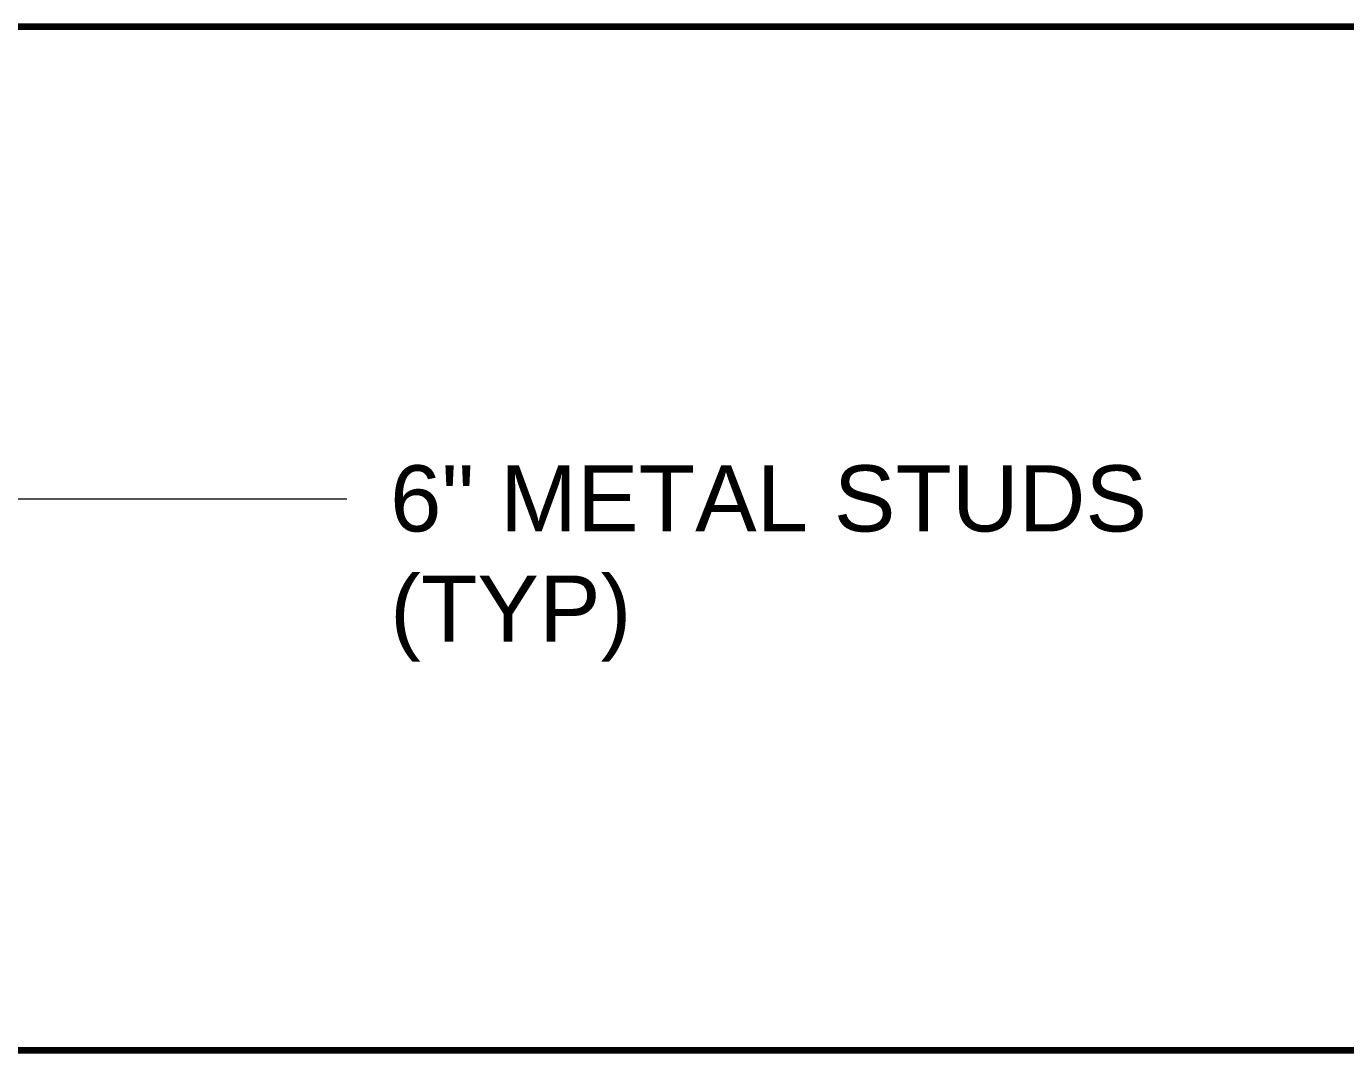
# Model space of a CAD drawing. Extents: x -134.2 to -36.6, y 16.5 to 62.5.
# Drawn here: x -103.9 to -88.86, y 50.86 to 62.54 of the extents above; entities that cross this region are included whole.
import ezdxf

# ---------------------------------------------------------------- set-up
doc = ezdxf.new("R2010")
doc.units = 0
doc.header["$MEASUREMENT"] = 0
for name, color, linetype, lineweight in [('Dt-Line 3', 7, 'Continuous', 15), ('Dt-Line 5', 54, 'Continuous', 50), ('Dt-Text', 121, 'Continuous', 20)]:
    doc.layers.add(name, color=color, linetype=linetype, lineweight=lineweight)
doc.styles.add('Arial', font='Arial.ttf')
doc.styles.get("Standard").update_dxf_attribs({"font": 'Arial.ttf'})
doc.dimstyles.new('1 & 1 Half', dxfattribs={"dimtxt": 0.75, "dimasz": 0.75, "dimexe": 1, "dimexo": 0.375, "dimgap": 0.5, "dimtad": 1, "dimdec": 4, "dimzin": 3, "dimdsep": 46, "dimlunit": 4, "dimtxsty": 'Standard', "dimblk": 'ARCHTICK', "dimcen": 0.09375, "dimdle": 1, "dimclrd": 253, "dimclre": 253, "dimclrt": 256, "dimadec": 0, "dimazin": 0, "dimtfac": 0.6, "dimtdec": 4, "dimtix": 1, "dimtmove": 2, "dimatfit": 0, "dimfxl": 1, "dimfrac": 1, "dimtolj": 1, "dimtzin": 0, "dimlwd": 9, "dimlwe": 9, "dimarcsym": 0})

# ---------------------------------------------------------------- blocks, each defined once
blk = doc.blocks.new('_ArchTick')
at = {"color": 0, "linetype": 'ByBlock', "const_width": 0.15}
blk.add_lwpolyline([(-0.5, -0.5), (0.5, 0.5)], dxfattribs=at)

msp = doc.modelspace()

# ---------------------------------------------------------------- linework, layer by layer
at = {"layer": 'Dt-Line 3', "linetype": 'Continuous', "lineweight": 211}
msp.add_line((-74.179, 50.855), (-116.246, 50.855), dxfattribs=at)
at = {"layer": 'Dt-Line 5', "linetype": 'Continuous', "lineweight": 211}
msp.add_lwpolyline([(-134.153, 62.535), (-36.633, 62.535)], dxfattribs=at)

# ---------------------------------------------------------------- texts
at = {"layer": 'Dt-Text', "insert": (-99.753, 57.53), "char_height": 0.75439, "width": 8.6312, "attachment_point": 1, "style": 'Arial'}
msp.add_mtext('6" METAL STUDS (TYP)', dxfattribs=at)

# ---------------------------------------------------------------- leaders
at = {"layer": 'Dt-Text'}
msp.add_leader([(-122.313, 50.855), (-108.726, 57.149), (-100.246, 57.149)], dimstyle='1 & 1 Half', override={"dimgap": 0.5, "dimtad": 0}, dxfattribs=at)

doc.saveas('drawing.dxf')
